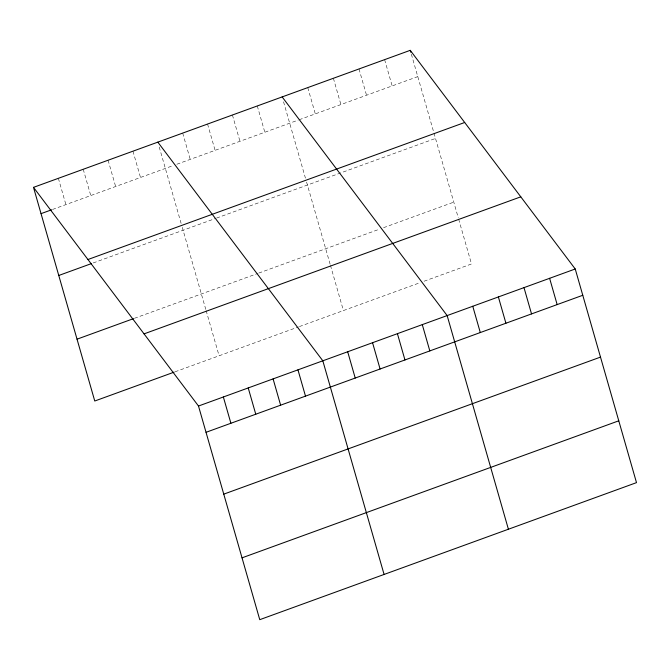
<?xml version="1.0" encoding="UTF-8"?>
<svg xmlns="http://www.w3.org/2000/svg" width="670" height="670" viewBox="0 0 670 670"><rect width="100%" height="100%" fill="white"/><g stroke="black" fill="none" stroke-linecap="round" stroke-linejoin="round"><path stroke-width="0.5" stroke-dasharray="3.35 2.51" d="M52.511 209.476L173.011 165.641M176.838 164.251L298.225 120.098M299.172 119.754L417.779 76.615M93.197 262.958L215.606 218.428M216.561 218.077L435.508 138.439M134.41 318.309L257.783 273.435M258.737 273.084L379.764 229.065M383.558 227.683L453.774 202.147M175.096 371.791L298.46 326.918M299.423 326.566L420.266 282.606M424.06 281.233L471.504 263.972L458.556 218.83M411.363 54.22L458.28 217.842M384.622 59.647L392.159 85.927M359.003 68.968L366.54 95.249M333.384 78.281L340.921 104.57M307.773 87.602L315.302 113.883M283.544 101.79L305.445 178.161M306.575 182.089L330.184 264.441M330.469 265.421L343.409 310.562M257.288 105.96L264.826 132.25M232.423 115.005L239.96 141.295M207.558 124.051L215.095 150.34M182.692 133.095L190.23 159.385M159.217 147.006L181.118 223.386M182.248 227.314L205.858 309.657M206.142 310.646L219.09 355.787M132.962 151.186L140.499 177.475M108.096 160.231L115.634 186.52M83.231 169.276L90.768 195.556M58.365 178.32L65.903 204.601"/><path stroke-width="1" d="M33.5 187.365L410.241 50.325L575.237 268.988L636.5 482.635L259.759 619.675L198.496 406.028L33.5 187.365L94.763 401.012L174.141 372.135M41.038 213.646L51.556 209.819M87.946 259.524L464.695 122.484M58.767 275.479L91.279 263.653M77.033 339.179L133.456 318.66M144.05 333.869L520.791 196.829M198.496 406.028L575.237 268.988M206.033 432.309L582.774 295.277M223.763 494.142L600.504 357.102M242.029 557.842L618.77 420.81M282.154 96.924L447.15 315.587L508.404 529.225M157.827 142.141L322.823 360.803L384.086 574.45M549.618 278.31L557.155 304.59M523.999 287.631L531.536 313.912M498.38 296.944L505.917 323.233M410.241 50.325L410.802 52.277M472.76 306.265L480.298 332.546M422.284 324.623L429.822 350.913M397.419 333.668L404.956 359.958M372.553 342.713L380.091 369.003M347.688 351.758L355.226 378.048M297.957 369.848L305.495 396.137M273.092 378.893L280.63 405.183M248.227 387.938L255.764 414.228M223.361 396.983L230.899 423.264"/></g></svg>
